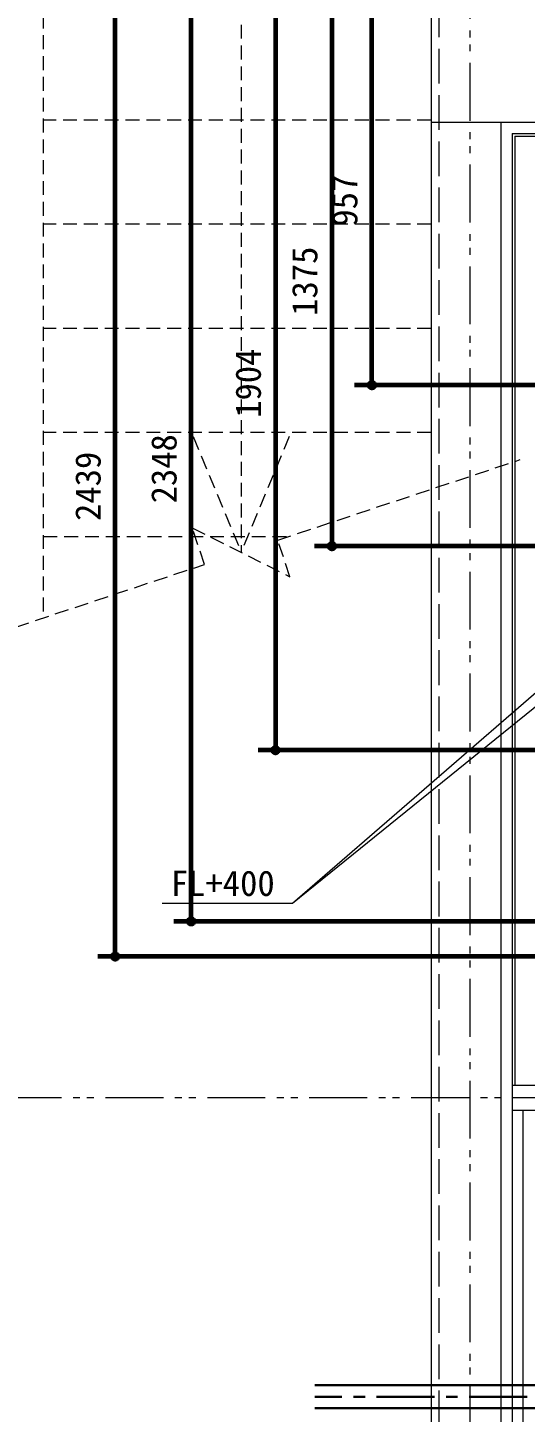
# Model space of a CAD drawing. Units: millimetres at full size, sheet at 1:30. Extents: x -16828 to 149130, y 47892 to 100313.
# Drawn here: x -7155 to -5866, y 59930 to 63521 of the extents above; entities that cross this region are included whole.
import ezdxf
from ezdxf.enums import TextEntityAlignment as Align

# ---------------------------------------------------------------- set-up
doc = ezdxf.new("R2010")
doc.units = ezdxf.units.MM
doc.header["$LTSCALE"] = 30
doc.header["$PDMODE"] = 32
doc.header["$PDSIZE"] = 15
for name, pattern in [('CHAIN1', [8, 5, -1, 1, -1]), ('DASHED1', [1.8, 1.2, -0.6]), ('DASHED3', [4, 3, -1]), ('DOUBLE_CHAIN1', [8.8, 5, -1, 0.6, -0.6, 0.6, -1])]:
    doc.linetypes.add(name, pattern=pattern)
for name, color, linetype, lineweight in [('0-1', 7, 'Continuous', 15), ('2-0_通芯', 7, 'DOUBLE_CHAIN1', 15), ('2-1_躯体', 7, 'Continuous', 15), ('2-2_間仕切り芯', 7, 'DOUBLE_CHAIN1', 15), ('2-3_間仕切り', 7, 'Continuous', 15), ('9-6_無題7', 7, 'Continuous', 15), ('9-9_配管－汚水１：硬質塩ビ管（ＤＶ）', 2, 'Continuous', 30), ('9-E_配管－給湯１：ＣＵＰ(Ｍ)', 1, 'Continuous', 60)]:
    doc.layers.add(name, color=color, linetype=linetype, lineweight=lineweight)
doc.styles.add('ＭＳ ゴシック', font='')
doc.styles.get('ＭＳ ゴシック').set_extended_font_data('MS Gothic')

msp = doc.modelspace()

# ---------------------------------------------------------------- linework, layer by layer
at = {"layer": '0-1', "linetype": 'DASHED1'}
for p, q in [((-7115.04, 64850.86), (-7115.04, 61989.81)), ((-6602.54, 64338.36), (-6602.54, 62160.06)), ((-6110.04, 63280.86), (-7115.04, 63280.86)), ((-6110.04, 63010.86), (-7115.04, 63010.86)), ((-6110.04, 62740.86), (-7115.04, 62740.86)), ((-6110.04, 62470.86), (-7115.04, 62470.86)), ((-6726.8, 62460.06), (-6602.54, 62160.06)), ((-6478.28, 62460.06), (-6602.54, 62160.06)), ((-7115.04, 62200.86), (-6479.72, 62200.86))]:
    msp.add_line(p, q, dxfattribs=at)
at = {"layer": '0-1'}
for p, q in [((-6110.04, 63845.86), (-6110.04, 50655.86)), ((-6110.04, 63275.86), (-5540.04, 63275.86)), ((-5930.04, 63275.86), (-5930.04, 55775.86))]:
    msp.add_line(p, q, dxfattribs=at)
at = {"layer": '0-1', "linetype": 'DASHED3'}
msp.add_line((-6090.04, 63825.86), (-6090.04, 50675.86), dxfattribs=at)
at = {"layer": '0-1', "linetype": 'DASHED1'}
msp.add_lwpolyline([(-7545.22, 61846.91), (-6697.44, 62128.53), (-6728.97, 62223.43), (-6476.11, 62096.68), (-6507.64, 62191.59), (-5879.29, 62400.32)], dxfattribs=at)
at = {"layer": '2-0_通芯'}
msp.add_line((-6010.04, 64749.43), (-6010.04, 49619.89), dxfattribs=at)
at = {"layer": '2-1_躯体'}
for p, q in [((-6110.04, 63845.86), (-6110.04, 58160.86)), ((-6110.04, 63275.86), (-5540.04, 63275.86)), ((-5930.04, 63275.86), (-5930.04, 58200.86))]:
    msp.add_line(p, q, dxfattribs=at)
at = {"layer": '2-1_躯体', "linetype": 'DASHED3'}
msp.add_line((-6090.04, 63825.86), (-6090.04, 58160.86), dxfattribs=at)
at = {"layer": '2-2_間仕切り芯'}
msp.add_line((-8010.04, 60745.86), (-2261.37, 60745.86), dxfattribs=at)
at = {"layer": '2-3_間仕切り'}
for p, q in [((-5900.04, 63245.86), (-5510.04, 63245.86)), ((-5900.04, 63245.86), (-5900.04, 58200.86)), ((-5893.54, 63239.36), (-5893.54, 60778.36)), ((-5893.54, 63239.36), (-5503.54, 63239.36)), ((-5900.04, 60778.36), (-2847.54, 60778.36)), ((-5900.04, 60713.36), (-2782.54, 60713.36)), ((-5872.54, 60713.36), (-5872.54, 58200.86))]:
    msp.add_line(p, q, dxfattribs=at)
at = {"layer": '9-6_無題7'}
for p, q in [((-5324.73, 62175.86), (-6469.77, 61248.96)), ((-5400.35, 62175.86), (-6469.77, 61248.96)), ((-6469.77, 61248.96), (-6807.27, 61248.96))]:
    msp.add_line(p, q, dxfattribs=at)
at = {"layer": '9-9_配管－汚水１：硬質塩ビ管（ＤＶ）'}
for p, q in [((-3221.56, 60000.11), (-6411.51, 60000.11)), ((-6411.51, 59940.11), (-3221.56, 59940.11))]:
    msp.add_line(p, q, dxfattribs=at)
at = {"layer": '9-9_配管－汚水１：硬質塩ビ管（ＤＶ）', "linetype": 'CHAIN1'}
msp.add_line((-3221.56, 59970.11), (-6411.51, 59970.11), dxfattribs=at)
at = {"layer": '9-E_配管－給湯１：ＣＵＰ(Ｍ)'}
for p, q in [((-6928.74, 61111.68), (-6928.74, 63550.86)), ((-6731.95, 61202.86), (-6731.95, 63550.86)), ((-6513.56, 63550.86), (-6513.56, 61646.86)), ((-6367.16, 63550.86), (-6367.16, 62175.86)), ((-6263.49, 62593.61), (-6263.49, 63550.86)), ((-5599.88, 62593.61), (-6308.49, 62593.61)), ((-5343.25, 62175.86), (-6412.16, 62175.86)), ((-5254.04, 61646.86), (-6558.56, 61646.86)), ((-5039.04, 61202.86), (-6776.95, 61202.86)), ((-5254.04, 61111.68), (-6973.74, 61111.68))]:
    msp.add_line(p, q, dxfattribs=at)
for p in [(-6263.49, 62593.61), (-6367.16, 62175.86), (-6513.56, 61646.86), (-6731.95, 61202.86), (-6928.74, 61111.68)]:
    msp.add_point(p, dxfattribs=at)

# ---------------------------------------------------------------- texts
at = {"layer": '9-6_無題7', "style": 'ＭＳ ゴシック'}
msp.add_text('FL+400', height=65.98, dxfattribs=at).set_placement((-6784.77, 61248.96), align=Align.BOTTOM_LEFT)
at = {"layer": '9-E_配管－給湯１：ＣＵＰ(Ｍ)', "style": 'ＭＳ ゴシック'}
for s, p in [('957', (-6281.49, 63004.74)), ('1375', (-6385.16, 62773.36)), ('1904', (-6531.56, 62508.86)), ('2348', (-6749.95, 62286.86)), ('2439', (-6946.74, 62241.27))]:
    msp.add_text(s, height=65.98, rotation=90, dxfattribs=at).set_placement(p, align=Align.BOTTOM_LEFT)

doc.saveas('drawing.dxf')
